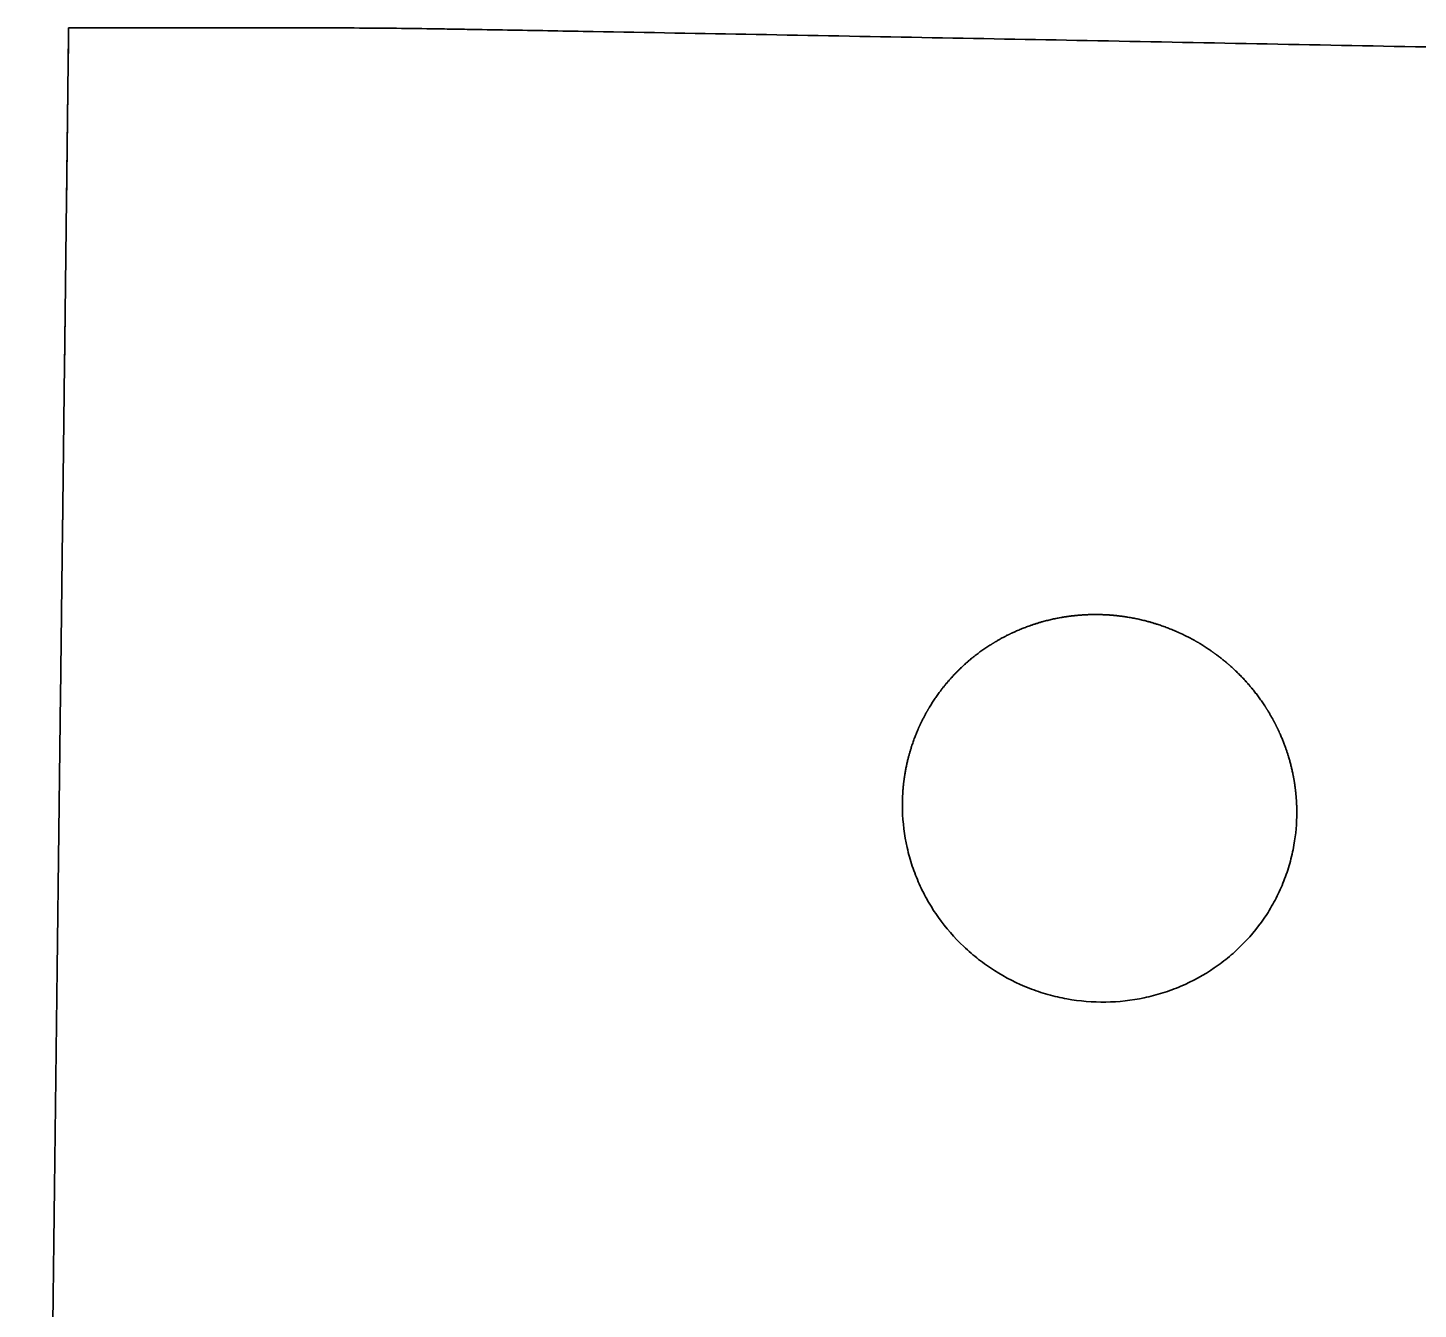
# Model space of a CAD drawing. Header units: millimetres. Extents: x 0 to 2526, y -1017 to 790.
# Drawn here: x 149.7 to 280.1, y 669 to 789.1 of the extents above; entities that cross this region are included whole.
import ezdxf

# ---------------------------------------------------------------- set-up
doc = ezdxf.new("R2010")
doc.units = ezdxf.units.MM
doc.layers.add('Blocks', color=7, linetype='Continuous')
doc.layers.add('Blocks$Inner', color=7, linetype='Continuous', lineweight=25, true_color=0x007f00)
doc.layers.add('Blocks$Outline', color=7, linetype='Continuous', lineweight=35, true_color=0xff3f3f)

# ---------------------------------------------------------------- blocks, each defined once
blk = doc.blocks.new('Balcony Dining Bench w Arm Front')
at = {"layer": 'Blocks$Inner'}
blk.add_open_spline([(149.67, 475.12), (151.53, 627.23), (153.5, 789.1)], degree=2, dxfattribs=at)
for points, knots in [([(153.5, 789.1), (156.35, 789.1), (159.18, 789.1), (162.01, 789.1), (164.97, 789.1), (167.92, 789.1), (170.85, 789.1), (172.38, 789.1), (173.9, 789.1), (175.42, 789.1), (175.52, 789.1), (175.61, 789.1), (175.71, 789.1), (175.81, 789.1), (175.9, 789.1), (176, 789.1), (176.09, 789.1), (176.19, 789.1), (176.28, 789.1), (176.33, 789.1), (176.38, 789.1), (176.43, 789.1)], [0, 0, 0, 0, 8.513603, 8.513603, 8.513603, 17.348956, 17.348956, 17.348956, 21.920883, 21.920883, 21.920883, 22.21028, 22.21028, 22.21028, 22.497396, 22.497396, 22.497396, 22.783701, 22.783701, 22.783701, 22.92623, 22.92623, 22.92623, 22.92623]), ([(176.43, 789.1), (176.47, 789.1), (176.52, 789.1), (176.57, 789.1), (176.94, 789.1), (177.31, 789.1), (177.68, 789.1), (178.38, 789.1), (179.09, 789.09), (179.8, 789.09), (181.14, 789.08), (182.45, 789.07), (183.79, 789.06), (185.06, 789.05), (186.32, 789.03), (187.59, 789.01), (187.91, 789.01), (188.22, 789), (188.53, 789), (188.85, 788.99), (189.16, 788.99), (189.47, 788.98), (190.1, 788.97), (190.73, 788.96), (191.36, 788.95), (192.61, 788.93), (193.87, 788.91), (195.13, 788.89), (197.66, 788.84), (200.18, 788.8), (202.71, 788.75), (207.81, 788.66), (212.9, 788.57), (217.99, 788.48), (228.36, 788.29), (238.72, 788.1), (249.06, 787.91), (259.66, 787.71), (270.25, 787.51), (280.82, 787.31), (291.67, 787.11), (302.5, 786.9), (313.3, 786.7), (324.39, 786.5), (335.46, 786.3), (346.5, 786.1), (354.55, 785.96), (362.7, 785.82), (370.96, 785.68), (372.32, 785.65), (373.68, 785.63), (375.05, 785.61), (375.1, 785.61), (376.24, 785.59), (376.28, 785.59), (376.87, 785.58), (377.45, 785.57), (378.04, 785.56), (378.81, 785.55), (379.59, 785.53), (380.37, 785.52), (380.76, 785.52), (381.16, 785.51), (381.55, 785.5), (383.87, 785.47), (386.19, 785.43), (388.51, 785.39), (393.08, 785.33), (397.64, 785.26), (402.2, 785.2), (406.25, 785.14), (410.41, 785.09), (414.69, 785.04), (420.14, 784.97), (425.78, 784.91), (431.59, 784.85), (444.91, 784.71), (458.49, 784.59), (471.85, 784.49), (476.55, 784.46), (481.17, 784.42), (485.73, 784.39), (491.8, 784.35), (497.76, 784.31), (503.62, 784.28), (521.92, 784.17), (541.36, 784.08), (559.71, 784.01), (561.64, 784), (563.57, 784), (565.5, 783.99), (589.67, 783.9), (613.09, 783.84), (635.75, 783.8), (661.46, 783.76), (687.17, 783.74), (712.85, 783.74), (738.53, 783.74), (764.24, 783.76), (789.95, 783.8), (813.64, 783.84), (836.66, 783.9), (859.02, 783.99), (861.59, 784), (863.91, 784), (865.98, 784.01), (884.02, 784.08), (903.08, 784.17), (921.04, 784.28), (927.37, 784.31), (933.67, 784.35), (939.97, 784.4), (944.33, 784.43), (948.65, 784.46), (952.92, 784.49), (966.33, 784.59), (979.96, 784.71), (993.33, 784.85), (999.49, 784.91), (1005.38, 784.98), (1011, 785.05), (1014.98, 785.09), (1018.92, 785.14), (1022.83, 785.2), (1027.41, 785.26), (1031.99, 785.32), (1036.57, 785.39), (1038.9, 785.43), (1041.23, 785.46), (1043.55, 785.5), (1044.14, 785.51), (1044.73, 785.52), (1045.32, 785.53), (1045.91, 785.54), (1046.49, 785.55), (1047.08, 785.56), (1047.67, 785.57), (1048.25, 785.58), (1048.84, 785.59), (1048.89, 785.59), (1050.02, 785.61), (1050.08, 785.61), (1051.44, 785.63), (1052.8, 785.65), (1054.15, 785.68), (1062.68, 785.82), (1071.03, 785.96), (1079.2, 786.11), (1090.24, 786.31), (1101.31, 786.51), (1112.39, 786.71), (1123.2, 786.91), (1134.03, 787.12), (1144.87, 787.32), (1155.44, 787.52), (1166.03, 787.72), (1176.64, 787.92), (1186.98, 788.11), (1197.33, 788.3), (1207.71, 788.49), (1212.8, 788.58), (1217.89, 788.67), (1222.99, 788.76), (1225.52, 788.8), (1228.04, 788.84), (1230.57, 788.89), (1231.83, 788.91), (1233.08, 788.93), (1234.34, 788.95), (1234.97, 788.96), (1235.6, 788.97), (1236.22, 788.98), (1236.54, 788.99), (1236.85, 789), (1237.17, 789), (1237.48, 789.01), (1237.79, 789.01), (1238.11, 789.01), (1239.38, 789.03), (1240.64, 789.05), (1241.91, 789.06), (1243.24, 789.07), (1244.56, 789.08), (1245.89, 789.09), (1246.61, 789.09), (1247.31, 789.1), (1248.02, 789.1), (1248.39, 789.1), (1248.76, 789.1), (1249.13, 789.1), (1249.18, 789.1), (1249.22, 789.1), (1249.27, 789.1)], [22.92623, 22.92623, 22.92623, 22.92623, 23.068171, 23.068171, 23.068171, 24.181291, 24.181291, 24.181291, 26.304071, 26.304071, 26.304071, 30.293159, 30.293159, 30.293159, 34.108347, 34.108347, 34.108347, 35.052543, 35.052543, 35.052543, 35.998443, 35.998443, 35.998443, 37.891572, 37.891572, 37.891572, 41.685462, 41.685462, 41.685462, 49.303922, 49.303922, 49.303922, 64.664791, 64.664791, 64.664791, 95.892798, 95.892798, 95.892798, 127.813465, 127.813465, 127.813465, 160.438723, 160.438723, 160.438723, 193.773793, 193.773793, 193.773793, 218.326646, 218.326646, 218.326646, 222.428058, 222.428058, 222.428058, 223.673841, 223.673841, 223.673841, 225.450252, 225.450252, 225.450252, 227.80179, 227.80179, 227.80179, 228.993594, 228.993594, 228.993594, 236.013794, 236.013794, 236.013794, 249.824857, 249.824857, 249.824857, 262.404558, 262.404558, 262.404558, 279.411222, 279.411222, 279.411222, 319.83122, 319.83122, 319.83122, 333.736504, 333.736504, 333.736504, 351.660888, 351.660888, 351.660888, 407.79894, 407.79894, 407.79894, 413.586184, 413.586184, 413.586184, 483.855313, 483.855313, 483.855313, 560.959264, 560.959264, 560.959264, 638.06295, 638.06295, 638.06295, 707.146395, 707.146395, 707.146395, 714.1183, 714.1183, 714.1183, 769.220358, 769.220358, 769.220358, 788.178374, 788.178374, 788.178374, 801.157229, 801.157229, 801.157229, 841.729748, 841.729748, 841.729748, 859.5085, 859.5085, 859.5085, 871.424957, 871.424957, 871.424957, 885.2842, 885.2842, 885.2842, 892.328338, 892.328338, 892.328338, 894.111756, 894.111756, 894.111756, 895.883645, 895.883645, 895.883645, 897.666024, 897.666024, 897.666024, 898.912972, 898.912972, 898.912972, 903.0038, 903.0038, 903.0038, 928.14154, 928.14154, 928.14154, 961.47683, 961.47683, 961.47683, 994.102289, 994.102289, 994.102289, 1026.02312, 1026.02312, 1026.02312, 1057.25122, 1057.25122, 1057.25122, 1072.612096, 1072.612096, 1072.612096, 1080.230546, 1080.230546, 1080.230546, 1084.024428, 1084.024428, 1084.024428, 1085.917551, 1085.917551, 1085.917551, 1086.863449, 1086.863449, 1086.863449, 1087.807647, 1087.807647, 1087.807647, 1091.622846, 1091.622846, 1091.622846, 1095.61188, 1095.61188, 1095.61188, 1097.734661, 1097.734661, 1097.734661, 1098.847781, 1098.847781, 1098.847781, 1098.98972, 1098.98972, 1098.98972, 1098.98972]), ([(250.79, 697.77), (249.57, 697.75), (248.36, 697.85), (247.15, 698.07), (246.55, 698.18), (245.96, 698.31), (245.37, 698.48), (244.78, 698.65), (244.19, 698.84), (243.62, 699.07), (242.48, 699.51), (241.39, 700.06), (240.36, 700.72), (240.1, 700.88), (239.85, 701.05), (239.6, 701.23), (239.35, 701.4), (239.1, 701.59), (238.86, 701.77), (238.38, 702.15), (237.91, 702.55), (237.47, 702.97), (236.59, 703.81), (235.79, 704.72), (235.09, 705.71), (234.92, 705.96), (234.75, 706.21), (234.58, 706.46), (234.42, 706.72), (234.26, 706.98), (234.11, 707.24), (233.81, 707.76), (233.54, 708.3), (233.3, 708.85), (233.05, 709.39), (232.83, 709.95), (232.64, 710.51), (232.55, 710.8), (232.46, 711.09), (232.38, 711.37), (232.3, 711.66), (232.22, 711.95), (232.16, 712.25), (231.89, 713.41), (231.75, 714.58), (231.72, 715.77), (231.71, 715.92), (231.71, 716.07), (231.71, 716.23)], [321.343061, 321.343061, 321.343061, 321.343061, 325.020027, 325.020027, 325.020027, 326.854424, 326.854424, 326.854424, 328.701479, 328.701479, 328.701479, 332.36614, 332.36614, 332.36614, 333.284143, 333.284143, 333.284143, 334.20741, 334.20741, 334.20741, 336.04323, 336.04323, 336.04323, 339.702894, 339.702894, 339.702894, 340.624639, 340.624639, 340.624639, 341.542011, 341.542011, 341.542011, 343.365349, 343.365349, 343.365349, 345.187594, 345.187594, 345.187594, 346.103607, 346.103607, 346.103607, 347.02362, 347.02362, 347.02362, 350.671578, 350.671578, 350.671578, 351.145467, 351.145467, 351.145467, 351.145467]), ([(268.71, 715.54), (268.71, 714.52), (268.62, 713.5), (268.44, 712.49), (268.39, 712.2), (268.33, 711.91), (268.27, 711.63), (268.2, 711.34), (268.13, 711.06), (268.05, 710.77), (267.89, 710.21), (267.71, 709.66), (267.49, 709.12), (267.28, 708.57), (267.04, 708.04), (266.77, 707.52), (266.64, 707.26), (266.5, 707), (266.35, 706.75), (266.2, 706.49), (266.05, 706.24), (265.89, 705.99), (265.25, 705.01), (264.52, 704.09), (263.69, 703.25), (263.28, 702.83), (262.85, 702.43), (262.39, 702.04), (262.16, 701.85), (261.93, 701.67), (261.69, 701.49), (261.46, 701.31), (261.22, 701.13), (260.97, 700.97), (259.99, 700.3), (258.95, 699.72), (257.84, 699.25), (257.29, 699.02), (256.72, 698.81), (256.14, 698.63), (255.57, 698.45), (254.99, 698.29), (254.4, 698.17), (253.21, 697.92), (252.01, 697.78), (250.79, 697.77)], [292.489658, 292.489658, 292.489658, 292.489658, 295.672527, 295.672527, 295.672527, 296.592614, 296.592614, 296.592614, 297.507724, 297.507724, 297.507724, 299.328873, 299.328873, 299.328873, 301.152054, 301.152054, 301.152054, 302.069715, 302.069715, 302.069715, 302.990875, 302.990875, 302.990875, 306.647454, 306.647454, 306.647454, 308.482925, 308.482925, 308.482925, 309.405609, 309.405609, 309.405609, 310.322974, 310.322974, 310.322974, 313.985917, 313.985917, 313.985917, 315.832529, 315.832529, 315.832529, 317.666485, 317.666485, 317.666485, 321.343061, 321.343061, 321.343061, 321.343061])]:
    blk.add_open_spline(points, degree=3, knots=knots, dxfattribs=at)
for points, weights, knots in [([(231.71, 716.23), (231.71, 716.67), (231.73, 717.11), (231.78, 717.86), (231.81, 718.16), (231.89, 718.75), (231.93, 719.05), (232.19, 720.51), (232.51, 721.65), (233.16, 723.31), (233.41, 723.86), (233.96, 724.92), (234.26, 725.44), (235.22, 726.92), (235.97, 727.85), (237.65, 729.56), (238.56, 730.32), (240.04, 731.31), (240.55, 731.62), (241.6, 732.19), (242.15, 732.45), (243.81, 733.14), (244.95, 733.49), (246.71, 733.85), (247.31, 733.94), (248.52, 734.06), (249.12, 734.1), (249.73, 734.1)], [1.00000016687, 1.00000016688, 1.00000016692, 1.000000167, 1.00000016704, 1.00000016714, 1.00000016719, 1.00000016751, 1.00000016789, 1.00000016867, 1.00000016896, 1.00000016961, 1.00000016996, 1.00000017111, 1.00000017201, 1.00000017406, 1.00000017518, 1.00000017701, 1.00000017764, 1.00000017895, 1.00000017963, 1.0000001817, 1.00000018313, 1.00000018531, 1.00000018605, 1.00000018754, 1.00000018828, 1.00000018901], [351.145467, 351.145467, 351.145467, 351.145467, 352.495433, 352.495433, 353.407974, 353.407974, 354.320515, 354.320515, 357.97068, 357.97068, 359.795763, 359.795763, 361.620845, 361.620845, 365.27101, 365.27101, 368.921175, 368.921175, 370.746257, 370.746257, 372.571339, 372.571339, 376.221504, 376.221504, 378.046587, 378.046587, 379.871669, 379.871669, 379.871669, 379.871669]), ([(249.73, 734.1), (250.34, 734.1), (250.94, 734.08), (252.16, 733.96), (252.76, 733.88), (254.54, 733.54), (255.7, 733.2), (257.4, 732.53), (257.96, 732.27), (259.05, 731.72), (259.57, 731.42), (260.59, 730.76), (261.09, 730.41), (262.04, 729.67), (262.5, 729.27), (263.83, 728), (264.62, 727.09), (265.67, 725.61), (265.99, 725.1), (266.44, 724.31), (266.59, 724.05), (266.86, 723.51), (266.99, 723.23), (267.61, 721.86), (267.99, 720.73), (268.32, 719.27), (268.38, 718.97), (268.49, 718.38), (268.53, 718.08), (268.64, 717.19), (268.69, 716.59), (268.71, 715.85), (268.71, 715.69), (268.71, 715.54)], [0.99999991435, 0.999999914017, 0.999999913686, 0.999999913031, 0.99999991271, 0.999999911773, 0.999999911182, 0.999999910353, 0.999999910085, 0.999999909582, 0.999999909346, 0.999999908902, 0.999999908695, 0.999999908312, 0.999999908136, 0.999999907656, 0.999999907411, 0.999999907147, 0.999999907076, 0.999999906997, 0.999999906975, 0.99999990694, 0.999999906927, 0.999999906884, 0.999999906919, 0.999999907042, 0.99999990707, 0.999999907135, 0.999999907172, 0.999999907292, 0.999999907386, 0.999999907521, 0.999999907549, 0.999999907578], [262.823173, 262.823173, 262.823173, 262.823173, 264.648105, 264.648105, 266.473037, 266.473037, 270.122901, 270.122901, 271.947833, 271.947833, 273.772765, 273.772765, 275.597697, 275.597697, 277.422629, 277.422629, 281.072493, 281.072493, 282.897425, 282.897425, 283.809891, 283.809891, 284.722357, 284.722357, 288.372221, 288.372221, 289.284687, 289.284687, 290.197153, 290.197153, 292.022085, 292.022085, 292.489658, 292.489658, 292.489658, 292.489658])]:
    blk.add_rational_spline(points, weights, degree=3, knots=knots, dxfattribs=at)
at = {"layer": 'Blocks$Outline'}
blk.add_open_spline([(153.5, 789.1), (152.68, 721.39), (151.87, 655.39)], degree=2, dxfattribs=at)
for points, knots in [([(176.43, 789.1), (176.38, 789.1), (176.33, 789.1), (176.28, 789.1), (176.19, 789.1), (176.09, 789.1), (176, 789.1), (175.9, 789.1), (175.81, 789.1), (175.71, 789.1), (175.61, 789.1), (175.52, 789.1), (175.42, 789.1), (173.9, 789.1), (172.38, 789.1), (170.85, 789.1), (167.92, 789.1), (164.97, 789.1), (162.01, 789.1), (159.18, 789.1), (156.35, 789.1), (153.5, 789.1)], [-22.92623, -22.92623, -22.92623, -22.92623, -22.783701, -22.783701, -22.783701, -22.497396, -22.497396, -22.497396, -22.21028, -22.21028, -22.21028, -21.920883, -21.920883, -21.920883, -17.348956, -17.348956, -17.348956, -8.513603, -8.513603, -8.513603, 0, 0, 0, 0]), ([(1249.27, 789.1), (1249.22, 789.1), (1249.18, 789.1), (1249.13, 789.1), (1248.76, 789.1), (1248.39, 789.1), (1248.02, 789.1), (1247.31, 789.1), (1246.61, 789.09), (1245.89, 789.09), (1244.56, 789.08), (1243.24, 789.07), (1241.91, 789.06), (1240.64, 789.05), (1239.38, 789.03), (1238.11, 789.01), (1237.79, 789.01), (1237.48, 789.01), (1237.17, 789), (1236.85, 789), (1236.54, 788.99), (1236.22, 788.98), (1235.6, 788.97), (1234.97, 788.96), (1234.34, 788.95), (1233.08, 788.93), (1231.83, 788.91), (1230.57, 788.89), (1228.04, 788.84), (1225.52, 788.8), (1222.99, 788.76), (1217.89, 788.67), (1212.8, 788.58), (1207.71, 788.49), (1197.33, 788.3), (1186.98, 788.11), (1176.64, 787.92), (1166.03, 787.72), (1155.44, 787.52), (1144.87, 787.32), (1134.03, 787.12), (1123.2, 786.91), (1112.39, 786.71), (1101.31, 786.51), (1090.24, 786.31), (1079.2, 786.11), (1071.03, 785.96), (1062.68, 785.82), (1054.15, 785.68), (1052.8, 785.65), (1051.44, 785.63), (1050.08, 785.61), (1050.02, 785.61), (1048.89, 785.59), (1048.84, 785.59), (1048.25, 785.58), (1047.67, 785.57), (1047.08, 785.56), (1046.49, 785.55), (1045.91, 785.54), (1045.32, 785.53), (1044.73, 785.52), (1044.14, 785.51), (1043.55, 785.5), (1041.23, 785.46), (1038.9, 785.43), (1036.57, 785.39), (1031.99, 785.32), (1027.41, 785.26), (1022.83, 785.2), (1018.92, 785.14), (1014.98, 785.09), (1011, 785.05), (1005.38, 784.98), (999.49, 784.91), (993.33, 784.85), (979.96, 784.71), (966.33, 784.59), (952.92, 784.49), (948.65, 784.46), (944.33, 784.43), (939.97, 784.4), (933.67, 784.35), (927.37, 784.31), (921.04, 784.28), (903.08, 784.17), (884.02, 784.08), (865.98, 784.01), (863.91, 784), (861.59, 784), (859.02, 783.99), (836.66, 783.9), (813.64, 783.84), (789.95, 783.8), (764.24, 783.76), (738.53, 783.74), (712.85, 783.74), (687.17, 783.74), (661.46, 783.76), (635.75, 783.8), (613.09, 783.84), (589.67, 783.9), (565.5, 783.99), (563.57, 784), (561.64, 784), (559.71, 784.01), (541.36, 784.08), (521.92, 784.17), (503.62, 784.28), (497.76, 784.31), (491.8, 784.35), (485.73, 784.39), (481.17, 784.42), (476.55, 784.46), (471.85, 784.49), (458.49, 784.59), (444.91, 784.71), (431.59, 784.85), (425.78, 784.91), (420.14, 784.97), (414.69, 785.04), (410.41, 785.09), (406.25, 785.14), (402.2, 785.2), (397.64, 785.26), (393.08, 785.33), (388.51, 785.39), (386.19, 785.43), (383.87, 785.47), (381.55, 785.5), (381.16, 785.51), (380.76, 785.52), (380.37, 785.52), (379.59, 785.53), (378.81, 785.55), (378.04, 785.56), (377.45, 785.57), (376.87, 785.58), (376.28, 785.59), (376.24, 785.59), (375.1, 785.61), (375.05, 785.61), (373.68, 785.63), (372.32, 785.65), (370.96, 785.68), (362.7, 785.82), (354.55, 785.96), (346.5, 786.1), (335.46, 786.3), (324.39, 786.5), (313.3, 786.7), (302.5, 786.9), (291.67, 787.11), (280.82, 787.31), (270.25, 787.51), (259.66, 787.71), (249.06, 787.91), (238.72, 788.1), (228.36, 788.29), (217.99, 788.48), (212.9, 788.57), (207.81, 788.66), (202.71, 788.75), (200.18, 788.8), (197.66, 788.84), (195.13, 788.89), (193.87, 788.91), (192.61, 788.93), (191.36, 788.95), (190.73, 788.96), (190.1, 788.97), (189.47, 788.98), (189.16, 788.99), (188.85, 788.99), (188.53, 789), (188.22, 789), (187.91, 789.01), (187.59, 789.01), (186.32, 789.03), (185.06, 789.05), (183.79, 789.06), (182.45, 789.07), (181.14, 789.08), (179.8, 789.09), (179.09, 789.09), (178.38, 789.1), (177.68, 789.1), (177.31, 789.1), (176.94, 789.1), (176.57, 789.1), (176.52, 789.1), (176.47, 789.1), (176.43, 789.1)], [-1098.98972, -1098.98972, -1098.98972, -1098.98972, -1098.847781, -1098.847781, -1098.847781, -1097.734661, -1097.734661, -1097.734661, -1095.61188, -1095.61188, -1095.61188, -1091.622846, -1091.622846, -1091.622846, -1087.807647, -1087.807647, -1087.807647, -1086.863449, -1086.863449, -1086.863449, -1085.917551, -1085.917551, -1085.917551, -1084.024428, -1084.024428, -1084.024428, -1080.230546, -1080.230546, -1080.230546, -1072.612096, -1072.612096, -1072.612096, -1057.25122, -1057.25122, -1057.25122, -1026.02312, -1026.02312, -1026.02312, -994.102289, -994.102289, -994.102289, -961.47683, -961.47683, -961.47683, -928.14154, -928.14154, -928.14154, -903.0038, -903.0038, -903.0038, -898.912972, -898.912972, -898.912972, -897.666024, -897.666024, -897.666024, -895.883645, -895.883645, -895.883645, -894.111756, -894.111756, -894.111756, -892.328338, -892.328338, -892.328338, -885.2842, -885.2842, -885.2842, -871.424957, -871.424957, -871.424957, -859.5085, -859.5085, -859.5085, -841.729748, -841.729748, -841.729748, -801.157229, -801.157229, -801.157229, -788.178374, -788.178374, -788.178374, -769.220358, -769.220358, -769.220358, -714.1183, -714.1183, -714.1183, -707.146395, -707.146395, -707.146395, -638.06295, -638.06295, -638.06295, -560.959264, -560.959264, -560.959264, -483.855313, -483.855313, -483.855313, -413.586184, -413.586184, -413.586184, -407.79894, -407.79894, -407.79894, -351.660888, -351.660888, -351.660888, -333.736504, -333.736504, -333.736504, -319.83122, -319.83122, -319.83122, -279.411222, -279.411222, -279.411222, -262.404558, -262.404558, -262.404558, -249.824857, -249.824857, -249.824857, -236.013794, -236.013794, -236.013794, -228.993594, -228.993594, -228.993594, -227.80179, -227.80179, -227.80179, -225.450252, -225.450252, -225.450252, -223.673841, -223.673841, -223.673841, -222.428058, -222.428058, -222.428058, -218.326646, -218.326646, -218.326646, -193.773793, -193.773793, -193.773793, -160.438723, -160.438723, -160.438723, -127.813465, -127.813465, -127.813465, -95.892798, -95.892798, -95.892798, -64.664791, -64.664791, -64.664791, -49.303922, -49.303922, -49.303922, -41.685462, -41.685462, -41.685462, -37.891572, -37.891572, -37.891572, -35.998443, -35.998443, -35.998443, -35.052543, -35.052543, -35.052543, -34.108347, -34.108347, -34.108347, -30.293159, -30.293159, -30.293159, -26.304071, -26.304071, -26.304071, -24.181291, -24.181291, -24.181291, -23.068171, -23.068171, -23.068171, -22.92623, -22.92623, -22.92623, -22.92623]), ([(250.79, 697.77), (249.57, 697.75), (248.36, 697.85), (247.15, 698.07), (246.55, 698.18), (245.96, 698.31), (245.37, 698.48), (244.78, 698.65), (244.19, 698.84), (243.62, 699.07), (242.48, 699.51), (241.39, 700.06), (240.36, 700.72), (240.1, 700.88), (239.85, 701.05), (239.6, 701.23), (239.35, 701.4), (239.1, 701.59), (238.86, 701.77), (238.38, 702.15), (237.91, 702.55), (237.47, 702.97), (236.59, 703.81), (235.79, 704.72), (235.09, 705.71), (234.92, 705.96), (234.75, 706.21), (234.58, 706.46), (234.42, 706.72), (234.26, 706.98), (234.11, 707.24), (233.81, 707.76), (233.54, 708.3), (233.3, 708.85), (233.05, 709.39), (232.83, 709.95), (232.64, 710.51), (232.55, 710.8), (232.46, 711.09), (232.38, 711.37), (232.3, 711.66), (232.22, 711.95), (232.16, 712.25), (231.89, 713.41), (231.75, 714.58), (231.72, 715.77), (231.71, 715.92), (231.71, 716.07), (231.71, 716.23)], [204.294565, 204.294565, 204.294565, 204.294565, 207.971531, 207.971531, 207.971531, 209.805928, 209.805928, 209.805928, 211.652983, 211.652983, 211.652983, 215.317644, 215.317644, 215.317644, 216.235647, 216.235647, 216.235647, 217.158914, 217.158914, 217.158914, 218.994734, 218.994734, 218.994734, 222.654398, 222.654398, 222.654398, 223.576143, 223.576143, 223.576143, 224.493515, 224.493515, 224.493515, 226.316853, 226.316853, 226.316853, 228.139098, 228.139098, 228.139098, 229.055111, 229.055111, 229.055111, 229.975124, 229.975124, 229.975124, 233.623082, 233.623082, 233.623082, 234.096971, 234.096971, 234.096971, 234.096971]), ([(268.71, 715.54), (268.71, 714.52), (268.62, 713.5), (268.44, 712.49), (268.39, 712.2), (268.33, 711.91), (268.27, 711.63), (268.2, 711.34), (268.13, 711.06), (268.05, 710.77), (267.89, 710.21), (267.71, 709.66), (267.49, 709.12), (267.28, 708.57), (267.04, 708.04), (266.77, 707.52), (266.64, 707.26), (266.5, 707), (266.35, 706.75), (266.2, 706.49), (266.05, 706.24), (265.89, 705.99), (265.25, 705.01), (264.52, 704.09), (263.69, 703.25), (263.28, 702.83), (262.85, 702.43), (262.39, 702.04), (262.16, 701.85), (261.93, 701.67), (261.69, 701.49), (261.46, 701.31), (261.22, 701.13), (260.97, 700.97), (259.99, 700.3), (258.95, 699.72), (257.84, 699.25), (257.29, 699.02), (256.72, 698.81), (256.14, 698.63), (255.57, 698.45), (254.99, 698.29), (254.4, 698.17), (253.21, 697.92), (252.01, 697.78), (250.79, 697.77)], [175.441162, 175.441162, 175.441162, 175.441162, 178.624031, 178.624031, 178.624031, 179.544118, 179.544118, 179.544118, 180.459228, 180.459228, 180.459228, 182.280377, 182.280377, 182.280377, 184.103558, 184.103558, 184.103558, 185.021219, 185.021219, 185.021219, 185.942379, 185.942379, 185.942379, 189.598958, 189.598958, 189.598958, 191.434429, 191.434429, 191.434429, 192.357113, 192.357113, 192.357113, 193.274478, 193.274478, 193.274478, 196.937421, 196.937421, 196.937421, 198.784033, 198.784033, 198.784033, 200.617989, 200.617989, 200.617989, 204.294565, 204.294565, 204.294565, 204.294565])]:
    blk.add_open_spline(points, degree=3, knots=knots, dxfattribs=at)
for points, weights, knots in [([(231.71, 716.23), (231.71, 716.67), (231.73, 717.11), (231.78, 717.86), (231.81, 718.16), (231.89, 718.75), (231.93, 719.05), (232.19, 720.51), (232.51, 721.65), (233.16, 723.31), (233.41, 723.86), (233.96, 724.92), (234.26, 725.44), (235.22, 726.92), (235.97, 727.85), (237.65, 729.56), (238.56, 730.32), (240.04, 731.31), (240.55, 731.62), (241.6, 732.19), (242.15, 732.45), (243.81, 733.14), (244.95, 733.49), (246.71, 733.85), (247.31, 733.94), (248.52, 734.06), (249.12, 734.1), (249.73, 734.1)], [1.00000016687, 1.00000016688, 1.00000016692, 1.000000167, 1.00000016704, 1.00000016714, 1.00000016719, 1.00000016751, 1.00000016789, 1.00000016867, 1.00000016896, 1.00000016961, 1.00000016996, 1.00000017111, 1.00000017201, 1.00000017406, 1.00000017518, 1.00000017701, 1.00000017764, 1.00000017895, 1.00000017963, 1.0000001817, 1.00000018313, 1.00000018531, 1.00000018605, 1.00000018754, 1.00000018828, 1.00000018901], [234.096971, 234.096971, 234.096971, 234.096971, 235.446937, 235.446937, 236.359478, 236.359478, 237.272019, 237.272019, 240.922184, 240.922184, 242.747267, 242.747267, 244.572349, 244.572349, 248.222514, 248.222514, 251.872679, 251.872679, 253.697761, 253.697761, 255.522843, 255.522843, 259.173008, 259.173008, 260.998091, 260.998091, 262.823173, 262.823173, 262.823173, 262.823173]), ([(249.73, 734.1), (250.34, 734.1), (250.94, 734.08), (252.16, 733.96), (252.76, 733.88), (254.54, 733.54), (255.7, 733.2), (257.4, 732.53), (257.96, 732.27), (259.05, 731.72), (259.57, 731.42), (260.59, 730.76), (261.09, 730.41), (262.04, 729.67), (262.5, 729.27), (263.83, 728), (264.62, 727.09), (265.67, 725.61), (265.99, 725.1), (266.44, 724.31), (266.59, 724.05), (266.86, 723.51), (266.99, 723.23), (267.61, 721.86), (267.99, 720.73), (268.32, 719.27), (268.38, 718.97), (268.49, 718.38), (268.53, 718.08), (268.64, 717.19), (268.69, 716.59), (268.71, 715.85), (268.71, 715.69), (268.71, 715.54)], [0.99999991435, 0.999999914017, 0.999999913686, 0.999999913031, 0.99999991271, 0.999999911773, 0.999999911182, 0.999999910353, 0.999999910085, 0.999999909582, 0.999999909346, 0.999999908902, 0.999999908695, 0.999999908312, 0.999999908136, 0.999999907656, 0.999999907411, 0.999999907147, 0.999999907076, 0.999999906997, 0.999999906975, 0.99999990694, 0.999999906927, 0.999999906884, 0.999999906919, 0.999999907042, 0.99999990707, 0.999999907135, 0.999999907172, 0.999999907292, 0.999999907386, 0.999999907521, 0.999999907549, 0.999999907578], [145.774677, 145.774677, 145.774677, 145.774677, 147.599609, 147.599609, 149.424541, 149.424541, 153.074405, 153.074405, 154.899337, 154.899337, 156.724269, 156.724269, 158.549201, 158.549201, 160.374133, 160.374133, 164.023997, 164.023997, 165.848929, 165.848929, 166.761395, 166.761395, 167.673861, 167.673861, 171.323725, 171.323725, 172.236191, 172.236191, 173.148657, 173.148657, 174.973589, 174.973589, 175.441162, 175.441162, 175.441162, 175.441162])]:
    blk.add_rational_spline(points, weights, degree=3, knots=knots, dxfattribs=at)

msp = doc.modelspace()

# ---------------------------------------------------------------- block references
at = {"layer": 'Blocks'}
msp.add_blockref('Balcony Dining Bench w Arm Front', (0, 0), dxfattribs=at)

doc.saveas('drawing.dxf')
